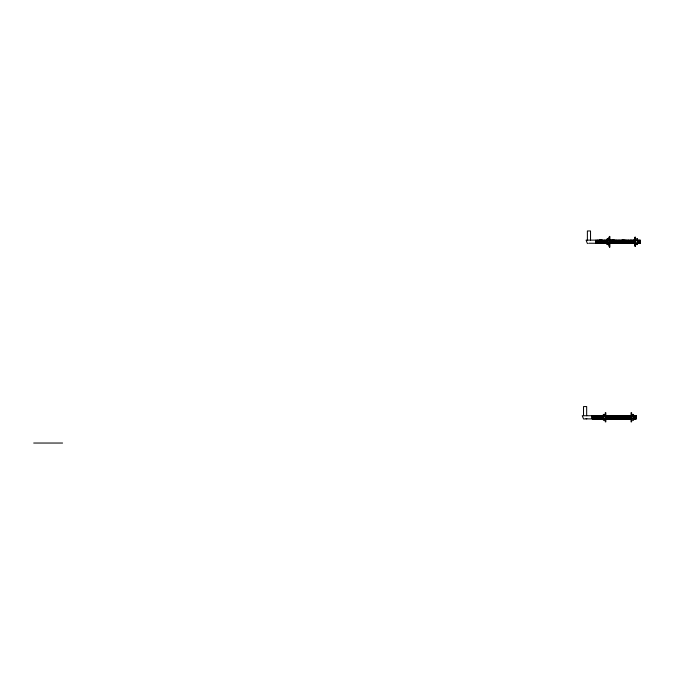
<?xml version="1.0" encoding="UTF-8"?>
<svg xmlns="http://www.w3.org/2000/svg" width="674" height="674" viewBox="0 0 674 674"><rect width="100%" height="100%" fill="white"/><g stroke="black" fill="none" stroke-linecap="round" stroke-linejoin="round"><path stroke-width="1.01" d="M588.958 243.23L595.833 243.28L595.833 240.129L586.094 240.129L587.273 243.255L587.989 243.567M596.06 243.365L596.06 240.045M596.524 243.365L596.515 240.222M596.751 242.943L596.751 240.475M596.979 243.365L596.979 240.045M597.434 240.045L597.434 243.424L597.434 242.926M597.897 243.365L597.897 240.045M598.352 243.365L598.352 240.222M598.579 242.943L598.579 240.475M598.815 243.365L598.815 240.045M599.043 240.997L599.043 240.281L599.043 243.087M599.27 240.492L599.27 240.045M599.498 243.087L599.498 240.332M599.725 243.365L599.725 240.045M599.961 242.943L599.961 240.332M600.189 243.365L600.189 239.986L600.189 240.492M600.644 243.365L600.644 240.045M600.871 240.702L600.871 243.087M601.107 240.492L601.107 240.045M601.334 243.087L601.334 240.332M601.562 243.365L601.562 239.986L601.562 240.492M601.789 242.943L601.789 240.332M602.017 243.365L602.017 240.045M602.48 243.365L602.48 240.045M602.708 240.997L602.708 240.281L602.708 243.087M602.935 240.045L602.935 243.365M603.171 242.716L603.171 240.475M603.399 243.365L603.399 240.222M603.626 242.943L603.626 240.475M603.853 243.365L603.853 240.045M604.317 240.045L604.317 243.424L604.308 242.926M604.772 243.365L604.772 240.045M604.999 242.716L604.999 240.475M605.227 243.365L605.227 240.222M605.463 242.943L605.463 240.475M605.69 243.365L605.69 240.045M606.145 240.045L606.145 243.424L606.145 242.926M606.608 243.365L606.608 240.045M606.836 242.943L606.836 240.475M607.122 239.986L607.063 242.926M607.518 243.365L607.518 240.045M609.128 238.47L609.128 237.122L609.128 246.288L609.128 243.996M609.7 240.525C609.7 225.158 609.7 258.681 609.7 242.893M609.7 243.028L609.7 243.567L609.7 239.91M610.273 243.365L610.273 240.222M610.501 242.943L610.501 240.332M610.501 240.997L610.501 240.475M610.728 243.365L610.728 240.045M611.192 240.492L611.192 240.045M611.419 240.702L611.419 243.087M611.647 243.365L611.647 240.045M611.874 242.716L611.874 240.475M612.11 243.365L612.11 239.986L612.11 240.492M612.337 242.943L612.337 240.332M612.565 243.365L612.565 240.045M612.792 240.997L612.792 240.281L612.792 243.087M613.02 240.492L613.02 240.045M613.256 240.332L613.256 243.087M613.483 243.365L613.483 240.045M613.711 242.716L613.711 240.475M613.938 243.365L613.938 239.986L613.938 240.492M614.166 242.943L614.166 240.332M614.166 240.997L614.166 240.475M614.402 243.365L614.402 240.045M614.856 240.045L614.856 243.424L614.856 242.926M615.311 243.365L615.311 240.045M615.547 242.943L615.547 240.475M615.775 243.365L615.775 240.045M616.23 243.365L616.23 240.045M616.693 240.045L616.693 243.424L616.693 242.926M617.148 243.365L617.148 240.222M617.376 242.943L617.376 240.475M617.611 243.365L617.611 240.045M618.066 243.365L618.066 240.045M618.521 240.045L618.521 243.365M618.757 242.716L618.757 240.475M618.985 243.365L618.985 240.222M619.212 242.943L619.212 240.475M619.44 243.365L619.44 240.045M619.903 240.045L619.903 243.424L619.903 242.926M620.358 243.365L620.358 240.045M620.586 242.716L620.586 240.475M620.813 243.365L620.813 240.222M621.049 242.943L621.049 240.475M621.276 243.365L621.276 240.045M621.731 240.045L621.731 243.424L621.731 242.926M621.959 243.087L621.959 240.332M622.195 243.365L622.195 240.045M622.422 242.943L622.422 240.332M622.65 243.365L622.65 239.986L622.65 240.492M623.105 243.365L623.105 240.045M623.34 240.702L623.34 243.087M623.568 240.492L623.568 240.045M624.023 243.365L624.023 239.986L624.023 240.492M624.259 242.943L624.259 240.332M624.25 240.997L624.25 240.475M624.486 243.365L624.486 240.045M624.941 243.365L624.941 240.045M625.169 240.702L625.169 243.087M625.396 240.492L625.405 240.045M625.632 243.087L625.632 240.332M625.86 243.365L625.86 240.222M626.087 242.943L626.087 240.475M626.314 243.365L626.314 240.045M626.778 240.045L626.778 243.424L626.778 242.926M627.233 243.365L627.233 240.045M627.46 242.716L627.46 240.475M627.696 243.365L627.696 240.222M627.924 242.943L627.924 240.475M628.151 243.365L628.151 240.045M628.606 240.045L628.606 243.424L628.606 242.926M629.069 243.365L629.069 240.045M629.297 242.716L629.297 240.475M629.524 243.365L629.524 240.222M629.752 242.943L629.752 240.475M629.988 243.365L629.988 240.045M630.443 240.045L630.443 243.424L630.443 242.926M630.898 243.365L630.898 240.045M631.134 242.943L631.134 240.475M631.361 243.365L631.361 240.045M631.816 243.365L631.816 240.045M632.279 240.045L632.279 243.424L632.279 242.926M632.734 243.365L632.734 240.222M632.962 242.943L632.962 240.475M633.198 243.365L633.198 240.045M633.425 243.087L633.425 240.332M633.653 240.492L633.653 240.045M633.88 240.702L633.88 243.087M634.108 240.492L634.108 240.045M634.108 243.365L634.108 240.222M634.344 242.716L634.344 240.475M634.571 243.365L634.571 239.986L634.571 240.492M634.916 243.508L634.798 240.475M634.916 240.391L634.916 239.91M634.916 241.705L634.916 246.288L634.908 242.893M634.908 240.525L634.916 237.122L635.026 242.151M635.481 238.47L635.489 237.122L635.489 244.19M637.318 240.045L637.318 243.424L637.318 242.926M637.553 240.997C637.351 235.327 637.511 247.569 637.494 242.952M637.553 242.076L637.351 238.84L635.633 238.84L635.489 246.288L635.481 243.996M637.781 243.365L637.781 240.045M638.008 242.943L638.008 240.475M638.236 243.365L638.236 240.222M638.699 243.365L638.699 240.045M639.154 240.045L639.154 243.424L639.154 242.926M639.609 243.365L639.609 240.222M639.845 242.943L639.845 240.475M640.073 243.365L640.073 240.045M640.3 243.087L640.3 240.332M596.288 243.087L596.288 240.475M597.206 243.087L597.206 240.332M597.669 243.087L597.669 240.475M598.124 243.087L598.124 240.475M600.416 243.087L600.416 240.475M602.253 243.087L602.253 240.475M604.081 243.087L604.081 240.332M604.544 243.087L604.544 240.702M605.918 243.087L605.918 240.332M606.373 243.087L606.373 240.702M607.291 243.087L607.291 240.475M610.046 243.087L610.046 240.475M610.964 243.087L610.964 240.475M614.629 243.087L614.629 240.332M615.084 243.087L615.084 240.702M616.002 243.087L616.002 240.475M616.457 243.087L616.457 240.332M616.921 243.087L616.921 240.475M617.839 243.087L617.839 240.475M618.294 243.087L618.294 240.332M619.667 243.087L619.667 240.332M620.131 243.087L620.131 240.702M621.504 243.087L621.504 240.332M622.877 243.087L622.877 240.475M623.795 243.087L623.795 240.475M624.714 243.087L624.714 240.475M626.55 243.087L626.55 240.475M627.005 243.087L627.005 240.332M628.379 243.087L628.379 240.332M628.842 243.087L628.842 240.702M630.215 243.087L630.215 240.332M630.67 243.087L630.67 240.702M631.589 243.087L631.589 240.475M632.052 243.087L632.052 240.332M632.507 243.087L632.507 240.475M635.026 243.424L635.026 242.926M638.463 243.087L638.463 240.475M638.927 243.087L638.927 240.332M639.382 243.087L639.382 240.475M607.122 240.845L607.122 239.228L607.266 244.569L608.984 244.569L608.984 238.84L607.266 238.84L607.122 244.19L607.122 242.952M605.126 418.739L605.126 414.443L603.407 414.443L603.407 420.172L605.126 420.172L605.126 418.739L603.407 418.739L603.264 417.307L603.407 415.875L605.126 415.875M637.494 241.705L637.351 244.569L635.633 244.569L635.489 243.853M631.765 415.875L631.765 420.172L633.484 420.172L633.627 419.455L633.484 414.443L631.765 414.443L631.765 415.875L633.484 415.875M607.266 238.84L607.266 240.273L608.984 240.273M637.351 244.569L637.351 243.137L635.633 243.137M586.835 418.739L583.608 419.043L582.226 415.732L591.974 415.732L591.974 418.883L586.077 418.883M635.633 240.273L637.351 240.273L637.351 238.84M608.984 243.137L607.266 243.137L607.266 244.569M631.765 418.739L633.484 418.739M33.7 443.037L62.581 443.037M635.489 239.228L635.489 240.466M609.128 239.228L609.128 240.466M640.3 240.475L640.3 242.943M640.073 240.222L640.073 243.196M634.916 240.096L635.026 240.845M633.653 240.222L633.653 243.424L633.653 242.926M633.425 240.475L633.425 240.997M625.632 240.475L625.632 240.997M625.405 240.222L625.405 243.424L625.396 242.926M623.568 240.222L623.568 243.424L623.568 242.926M613.02 240.222L613.02 243.424L613.02 242.926M611.192 240.222L611.192 243.424L611.192 242.926M609.7 240.096L609.7 240.778M601.334 240.475L601.334 240.997M601.107 240.222L601.107 243.424L601.107 242.926M599.27 240.222L599.27 243.424L599.27 242.926M636.441 415.883L636.441 418.731M636.205 415.588L636.205 419.026M635.978 415.883L635.978 418.731M635.75 415.588L635.75 419.026M635.523 415.883L635.523 418.731M635.296 415.588L635.296 419.026M635.06 415.883L635.06 418.731M634.832 415.588L634.832 419.026M634.605 415.883L634.605 418.731M634.377 415.588L634.377 419.026M634.15 415.883L634.15 418.731M633.914 415.588L633.914 419.026M633.686 415.883L633.686 418.731M633.627 414.83L633.627 419.792M633.459 415.588L633.459 419.026M633.231 415.883L633.231 418.731M631.622 412.724L631.622 421.89M631.167 415.588L631.167 419.026M631.049 412.724L631.049 421.89M630.94 415.883L630.94 418.731M630.704 415.588L630.704 419.026M630.476 415.883L630.476 418.731M630.249 415.588L630.249 419.026M630.021 415.883L630.021 418.731M629.794 415.588L629.794 419.026M629.558 415.883L629.558 418.731M629.331 415.588L629.331 419.026M629.103 415.883L629.103 418.731M628.876 415.588L628.876 419.026M628.648 415.883L628.648 418.731M628.412 415.588L628.412 419.026M628.185 415.883L628.185 418.731M627.957 415.588L627.957 419.026M627.73 415.883L627.73 418.731M627.502 415.588L627.502 419.026M627.267 415.883L627.267 418.731M627.039 415.588L627.039 419.026M626.812 415.883L626.812 418.731M626.584 415.588L626.584 419.026M626.357 415.883L626.357 418.731M626.121 415.588L626.121 419.026M625.893 415.883L625.893 418.731M625.666 415.588L625.666 419.026M625.438 415.883L625.438 418.731M625.211 415.588L625.211 419.026M624.975 415.883L624.975 418.731M624.747 415.588L624.747 419.026M624.52 415.883L624.52 418.731M624.293 415.588L624.293 419.026M624.065 415.883L624.065 418.731M623.829 415.588L623.829 419.026M623.602 415.883L623.602 418.731M623.374 415.588L623.374 419.026M623.147 415.883L623.147 418.731M622.911 415.588L622.911 419.026M622.683 415.883L622.683 418.731M622.456 415.588L622.456 419.026M622.228 415.883L622.228 418.731M622.001 415.588L622.001 419.026M621.765 415.883L621.765 418.731M621.538 415.588L621.538 419.026M621.31 415.883L621.31 418.731M621.083 415.588L621.083 419.026M620.855 415.883L620.855 418.731M620.619 415.588L620.619 419.026M620.392 415.883L620.392 418.731M620.164 415.588L620.164 419.026M619.937 415.883L619.937 418.731M619.709 415.588L619.709 419.026M619.473 415.883L619.473 418.731M619.246 415.588L619.246 419.026M619.018 415.883L619.018 418.731M618.791 415.588L618.791 419.026M618.564 415.883L618.564 418.731M618.328 415.588L618.328 419.026M618.1 415.883L618.1 418.731M617.873 415.588L617.873 419.026M617.645 415.883L617.645 418.731M617.418 415.588L617.418 419.026M617.182 415.883L617.182 418.731M616.954 415.588L616.954 419.026M616.727 415.883L616.727 418.731M616.499 415.588L616.499 419.026M616.263 415.883L616.263 418.731M616.036 415.588L616.036 419.026M615.809 415.883L615.809 418.731M615.581 415.588L615.581 419.026M615.354 415.883L615.354 418.731M615.118 415.588L615.118 419.026M614.89 415.883L614.89 418.731M614.663 415.588L614.663 419.026M614.435 415.883L614.435 418.731M614.208 415.588L614.208 419.026M613.972 415.883L613.972 418.731M613.744 415.588L613.744 419.026M613.517 415.883L613.517 418.731M613.289 415.588L613.289 419.026M613.062 415.883L613.062 418.731M612.826 415.588L612.826 419.026M612.599 415.883L612.599 418.731M612.371 415.588L612.371 419.026M612.144 415.883L612.144 418.731M611.916 415.588L611.916 419.026M611.68 415.883L611.68 418.731M611.453 415.588L611.453 419.026M611.225 415.883L611.225 418.731M610.998 415.588L610.998 419.026M610.77 415.883L610.77 418.731M610.534 415.588L610.534 419.026M610.307 415.883L610.307 418.731M610.08 415.588L610.08 419.026M609.852 415.883L609.852 418.731M609.616 415.588L609.616 419.026M609.389 415.883L609.389 418.731M609.161 415.588L609.161 419.026M608.934 415.883L608.934 418.731M608.706 415.588L608.706 419.026M608.47 415.883L608.47 418.731M608.243 415.588L608.243 419.026M608.015 415.883L608.015 418.731M607.788 415.588L607.788 419.026M607.56 415.883L607.56 418.731M607.325 415.588L607.325 419.026M607.097 415.883L607.097 418.731M606.87 415.588L606.87 419.026M606.642 415.883L606.642 418.731M606.415 415.588L606.415 419.026M606.179 415.883L606.179 418.731M605.951 415.588L605.951 419.026M605.842 412.724L605.842 421.89M605.269 412.724L605.269 421.89M603.264 414.83L603.264 419.792M602.977 415.883L602.977 418.731M602.741 415.588L602.741 419.026M602.514 415.883L602.514 418.731M602.286 415.588L602.286 419.026M602.059 415.883L602.059 418.731M601.823 415.588L601.823 419.026M601.596 415.883L601.596 418.731M601.368 415.588L601.368 419.026M601.141 415.883L601.141 418.731M600.913 415.588L600.913 419.026M600.677 415.883L600.677 418.731M600.45 415.588L600.45 419.026M600.222 415.883L600.222 418.731M599.995 415.588L599.995 419.026M599.767 415.883L599.767 418.731M599.531 415.588L599.531 419.026M599.304 415.883L599.304 418.731M599.076 415.588L599.076 419.026M598.849 415.883L598.849 418.731M598.622 415.588L598.622 419.026M598.386 415.883L598.386 418.731M598.158 415.588L598.158 419.026M597.931 415.883L597.931 418.731M597.703 415.588L597.703 419.026M597.476 415.883L597.476 418.731M597.24 415.588L597.24 419.026M597.012 415.883L597.012 418.731M596.785 415.588L596.785 419.026M596.557 415.883L596.557 418.731M596.33 415.588L596.33 419.026M596.094 415.883L596.094 418.731M595.867 415.588L595.867 419.026M595.639 415.883L595.639 418.731M595.412 415.588L595.412 419.026M595.176 415.883L595.176 418.731M594.948 415.588L594.948 419.026M594.721 415.883L594.721 418.731M594.493 415.588L594.493 419.026M594.266 415.883L594.266 418.731M594.03 415.588L594.03 419.026M593.802 415.883L593.802 418.731M593.575 415.588L593.575 419.026M593.347 415.883L593.347 418.731M593.12 415.588L593.12 419.026M592.884 415.883L592.884 418.731M592.657 415.588L592.657 419.026M592.429 415.883L592.429 418.731M592.202 415.588L592.202 419.026M590.534 240.129L590.534 230.963L587.383 230.963L587.383 240.129M586.666 415.732L586.666 406.565L583.516 406.565L583.516 415.732"/></g></svg>
